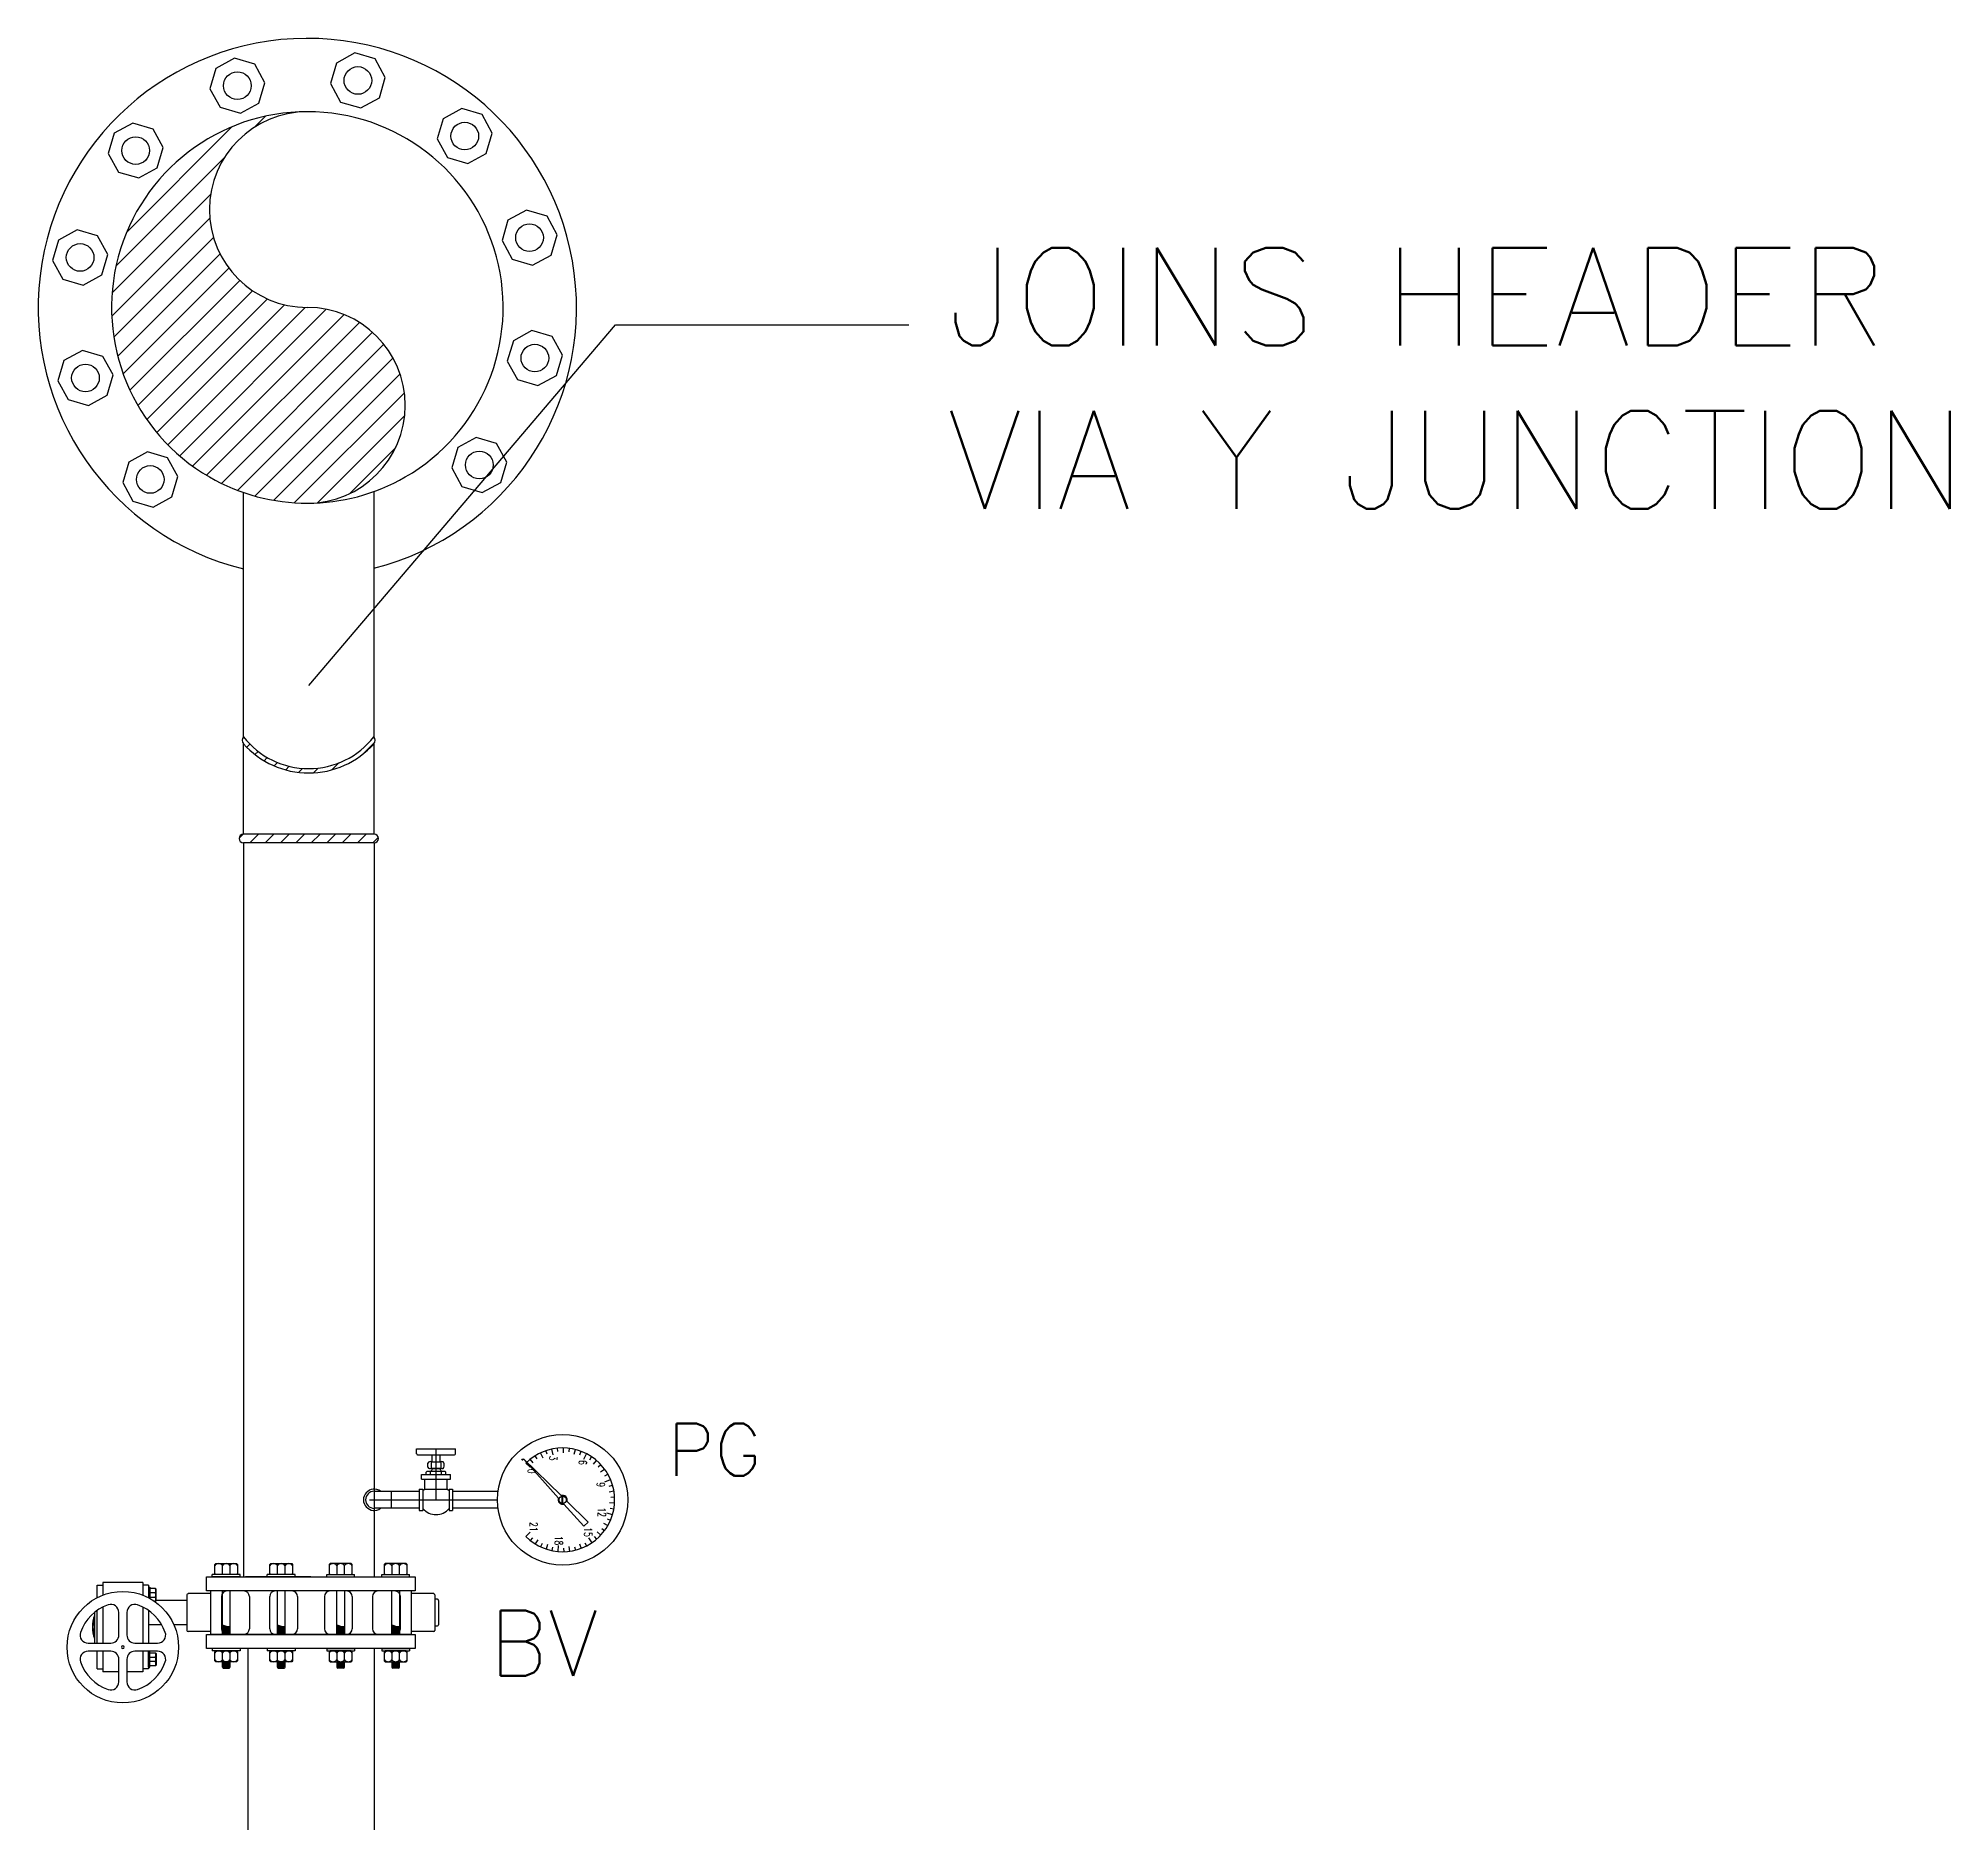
# Model space of a CAD drawing. Header units: inches. Extents: x 72601 to 92539, y -26779 to -15965.
# Drawn here: x 80269 to 81734, y -24069 to -22702 of the extents above; entities that cross this region are included whole.
import ezdxf
from ezdxf.enums import TextEntityAlignment as Align

# ---------------------------------------------------------------- set-up
doc = ezdxf.new("R2010")
doc.units = ezdxf.units.IN
doc.header["$MEASUREMENT"] = 0
doc.layers.add('FENCE', color=1, linetype='Continuous')
doc.layers.add('M-X-BKGD', color=8, linetype='Continuous')
doc.styles.add('RomanS', font='romans.shx', dxfattribs={"width": 0.8})
doc.styles.add('SIMS', font='simplex.shx')
doc.styles.get("Standard").update_dxf_attribs({"font": 'arial.ttf'})
doc.dimstyles.get("Standard").update_dxf_attribs({"dimtxt": 0.18, "dimasz": 0.18, "dimexe": 0.18, "dimexo": 0.0625, "dimgap": 0.09, "dimtad": 0, "dimtih": 1, "dimtoh": 1, "dimdec": 4, "dimzin": 0, "dimdsep": 46, "dimtxsty": 'Standard', "dimcen": 0.09, "dimadec": 0, "dimazin": 0, "dimtfac": 1, "dimtdec": 4, "dimtofl": 0, "dimtmove": 0, "dimatfit": 3, "dimfxl": 1, "dimtolj": 1, "dimtzin": 0, "dimarcsym": 0})

# ---------------------------------------------------------------- blocks, each defined once
blk = doc.blocks.new('pressuregauge')
at = {"color": 8}
for p, q in [((-0.0214, 0.1736), (-0.0235, 0.1766)), ((-0.0183, 0.1767), (-0.0197, 0.1791)), ((-0.0138, 0.1768), (-0.0156, 0.1811)), ((-0.0105, 0.18), (-0.0113, 0.1827)), ((-0.0062, 0.18), (-0.0068, 0.1837)), ((-0.0021, 0.1815), (-0.0023, 0.1842)), ((0.0021, 0.1805), (0.0023, 0.1842)), ((0.0063, 0.181), (0.0068, 0.1837)), ((0.01, 0.1782), (0.0113, 0.1827)), ((0.0145, 0.1786), (0.0156, 0.1811)), ((0.0178, 0.1759), (0.0197, 0.1791)), ((0.0219, 0.1744), (0.0235, 0.1766)), ((-0.0312, 0.1607), (-0.0353, 0.1628)), ((-0.0307, 0.1652), (-0.033, 0.1667)), ((-0.0274, 0.168), (-0.0302, 0.1704)), ((-0.0252, 0.1716), (-0.0271, 0.1737)), ((0.0011, 0.1477), (0.0171, 0.1641)), ((0.0203, 0.1607), (0.0171, 0.1641)), ((0.0245, 0.171), (0.027, 0.1737)), ((0.0281, 0.1686), (0.0302, 0.1704)), ((0.0292, 0.1642), (0.033, 0.1668)), ((0.0329, 0.1616), (0.0353, 0.1628)), ((-0.0367, 0.1494), (-0.0395, 0.1498)), ((-0.035, 0.1534), (-0.0386, 0.1543)), ((-0.0346, 0.1576), (-0.0372, 0.1586)), ((0.0033, 0.1455), (0.0203, 0.1607)), ((0.0337, 0.1573), (0.0372, 0.1587)), ((0.0358, 0.1493), (0.0395, 0.1498)), ((0.0359, 0.1536), (0.0386, 0.1543)), ((-0.0361, 0.1452), (-0.0398, 0.1452)), ((-0.0369, 0.1409), (-0.0396, 0.1406)), ((-0.0344, 0.1371), (-0.0389, 0.1361)), ((-0.0351, 0.1326), (-0.0377, 0.1317)), ((-0.0314, 0.1144), (-0.0032, 0.1433)), ((-0.0314, 0.1144), (-0.0013, 0.1413)), ((0.0028, 0.1447), (-0.0028, 0.1447)), ((0.0028, 0.1442), (-0.0028, 0.1442)), ((0.0342, 0.1329), (0.0377, 0.1318)), ((0.035, 0.1411), (0.0396, 0.1407)), ((0.0362, 0.1367), (0.0389, 0.1362)), ((0.037, 0.1452), (0.0398, 0.1453)), ((-0.0318, 0.1295), (-0.036, 0.1275)), ((-0.0315, 0.1249), (-0.0338, 0.1235)), ((-0.0283, 0.122), (-0.0312, 0.1197)), ((-0.0249, 0.1196), (-0.0282, 0.1163)), ((0.0249, 0.1196), (0.0282, 0.1163)), ((0.029, 0.1214), (0.0312, 0.1197)), ((0.0307, 0.1254), (0.0338, 0.1235)), ((0.0335, 0.1287), (0.036, 0.1275)), ((0, -0.0035), (0, 0.0945)), ((0, 0.0475), (-0.0391, 0.0475))]:
    blk.add_line(p, q, dxfattribs=at)
for p, q in [((-0.0065, 0.095), (-0.0065, 0.06)), ((0.0065, 0.095), (0.0065, 0.06)), ((-0.0352, 0.0623), (-0.0391, 0.0623)), ((-0.0391, 0.0326), (-0.0391, 0.0623)), ((-0.0346, 0.0333), (-0.0346, 0.0617)), ((-0.0082, 0.06), (0.0082, 0.06)), ((-0.0082, 0.0575), (-0.0082, 0.06)), ((0.0082, 0.0575), (0.0082, 0.06)), ((-0.029, 0.0506), (-0.0346, 0.0506)), ((-0.029, 0.0446), (-0.0346, 0.0446)), ((-0.029, 0.0511), (-0.0241, 0.0511)), ((-0.029, 0.0438), (-0.029, 0.051)), ((-0.0257, 0.0537), (-0.0275, 0.0537)), ((-0.0242, 0.0439), (-0.0242, 0.051)), ((-0.0239, 0.0506), (-0.0242, 0.0506)), ((-0.0239, 0.0446), (-0.0242, 0.0446)), ((-0.0239, 0.0446), (-0.0239, 0.0506)), ((-0.0213, 0.0549), (-0.0219, 0.0543)), ((-0.0219, 0.0406), (-0.0219, 0.0543)), ((-0.0219, 0.0515), (-0.0193, 0.0515)), ((-0.0193, 0.0549), (-0.0213, 0.0549)), ((-0.0193, 0.0364), (-0.0193, 0.0586)), ((-0.0159, 0.0586), (-0.0193, 0.0586)), ((-0.0159, 0.0364), (-0.0159, 0.0586)), ((-0.0081, 0.0561), (-0.0157, 0.0561)), ((-0.0082, 0.0575), (0.0082, 0.0575)), ((-0.0081, 0.0389), (-0.0081, 0.0561)), ((-0.0352, 0.0326), (-0.0391, 0.0326)), ((-0.029, 0.0438), (-0.0241, 0.0438)), ((-0.025, 0.0413), (-0.0282, 0.0413)), ((-0.0219, 0.0431), (-0.0193, 0.0431)), ((-0.0213, 0.0399), (-0.0219, 0.0406)), ((-0.0193, 0.0399), (-0.0213, 0.0399)), ((-0.0159, 0.0364), (-0.0193, 0.0364)), ((-0.0081, 0.0389), (-0.0159, 0.0389)), ((-0.0082, 0.0374), (0.0082, 0.0374)), ((-0.0082, 0.0345), (-0.0082, 0.0374)), ((-0.0082, 0.0345), (0.0082, 0.0345)), ((-0.0065, 0.0345), (-0.0065, 0)), ((0.0065, 0.0345), (0.0065, 0)), ((0.0082, 0.0345), (0.0082, 0.0374)), ((-0.0065, 0.013), (0.0065, 0.013))]:
    blk.add_line(p, q)
blk.add_circle((0, 0.1445), 0.05)
for centre, radius in [((0, 0.1445), 0.00278), ((-0.0308, 0.1137), 0.000463)]:
    blk.add_circle(centre, radius, dxfattribs=at)
for radius, start, end in [(0.0398, 315, 225), (0.00343, 70.726, 200.654), (0.00343, 246.9077, 16.8356)]:
    blk.add_arc((0, 0.1445), radius, start, end, dxfattribs=at)
for centre, radius, start, end in [((-0.0352, 0.0617), 0.000636, 0, 90), ((-0.0276, 0.052), 0.00171, 87.3451, 214.6492), ((-0.0256, 0.052), 0.00171, 325.3508, 92.6549), ((-0.024, 0.0527), 0.0021, 270, 345.2887), ((-0.024, 0.0425), 0.0021, 14.7113, 90), ((0.0021, 0.0475), 0.0134, 131.437, 140.1121), ((-0.0021, 0.0475), 0.0134, 311.437, 48.563), ((-0.0352, 0.0333), 0.000636, 270, 0), ((-0.0276, 0.0429), 0.00171, 145.3508, 250.7556), ((-0.0256, 0.0429), 0.00171, 289.2444, 34.6492), ((0.0021, 0.0475), 0.0134, 220.071, 228.563), ((0, 0), 0.00812, 143.3884, 36.6116), ((0, 0), 0.00652, 180, 0)]:
    blk.add_arc(centre, radius, start, end)
at = {"color": 8, "style": 'RomanS', "width": 0.7}
for s, p in [('9', (-0.0116, 0.1737)), ('12', (0.0095, 0.1745)), ('6', (-0.0286, 0.1599)), ('15', (0.0247, 0.164)), ('3', (-0.0319, 0.1373)), ('18', (0.0312, 0.1415)), ('0', (-0.0219, 0.1208)), ('21', (0.0207, 0.1223))]:
    blk.add_text(s, height=0.00602, rotation=360, dxfattribs=at).set_placement(p, align=Align.MIDDLE)

msp = doc.modelspace()

# ---------------------------------------------------------------- hatches: boundary and pattern name
at = {"layer": 'M-X-BKGD'}
h = msp.add_hatch(dxfattribs=at)
h.set_pattern_fill('ANSI31', color=256, scale=100)
h.set_pattern_definition([(45, (-40520.95, -145705.62), (-8.8388348, 8.8388348), [])])
h.paths.add_polyline_path([(80475.4, -22907.9, -1), (80475.4, -22757.9, 0.767327), (80400.4, -23037.8, 0.131653), (80475.4, -23057.9, 1)])
h = msp.add_hatch(dxfattribs=at)
h.set_pattern_fill('ANSI31', color=256, scale=66.7)
h.set_pattern_definition([(45, (22015.115, -31558.748), (-5.8955028, 5.8955028), [])])
h.paths.add_polyline_path([(80426.4, -23236.9, 0.361193), (80426.4, -23242.1, 0.448765), (80526.5, -23242.1, 0.361193), (80526.5, -23236.9, -0.485951)])

# ---------------------------------------------------------------- linework, layer by layer
for p, q in [((80511.8, -22712.9), (80497.6, -22720.6)), ((80527.4, -22717.5), (80511.8, -22712.9)), ((80405.3, -22724.7), (80400.7, -22740.3)), ((80419.5, -22716.9), (80405.3, -22724.7)), ((80435.1, -22721.5), (80419.5, -22716.9)), ((80442.9, -22735.8), (80435.1, -22721.5)), ((80497.6, -22720.6), (80493, -22736.2)), ((80535.1, -22731.7), (80527.4, -22717.5)), ((80400.7, -22740.3), (80408.5, -22754.5)), ((80438.3, -22751.3), (80442.9, -22735.8)), ((80493, -22736.2), (80500.8, -22750.5)), ((80530.6, -22747.3), (80535.1, -22731.7)), ((80408.5, -22754.5), (80424.1, -22759.1)), ((80424.1, -22759.1), (80438.3, -22751.3)), ((80500.8, -22750.5), (80516.3, -22755)), ((80516.3, -22755), (80530.6, -22747.3)), ((80593.7, -22755.5), (80579.5, -22763.3)), ((80609.3, -22760.1), (80593.7, -22755.5)), ((80341.7, -22766.6), (80327.4, -22774.4)), ((80357.2, -22771.2), (80341.7, -22766.6)), ((80365, -22785.4), (80357.2, -22771.2)), ((80579.5, -22763.3), (80574.9, -22778.8)), ((80617.1, -22774.3), (80609.3, -22760.1)), ((80327.4, -22774.4), (80322.8, -22789.9)), ((80360.4, -22801), (80365, -22785.4)), ((80574.9, -22778.8), (80582.7, -22793.1)), ((80612.5, -22789.9), (80617.1, -22774.3)), ((80322.8, -22789.9), (80330.6, -22804.2)), ((80346.2, -22808.7), (80360.4, -22801)), ((80582.7, -22793.1), (80598.3, -22797.7)), ((80598.3, -22797.7), (80612.5, -22789.9)), ((80330.6, -22804.2), (80346.2, -22808.7)), ((80629.1, -22841.1), (80624.6, -22856.7)), ((80643.4, -22833.4), (80629.1, -22841.1)), ((80659, -22837.9), (80643.4, -22833.4)), ((80666.7, -22852.2), (80659, -22837.9)), ((80284.8, -22856.3), (80280.2, -22871.9)), ((80299.1, -22848.5), (80284.8, -22856.3)), ((80314.6, -22853.1), (80299.1, -22848.5)), ((80322.4, -22867.3), (80314.6, -22853.1)), ((80624.6, -22856.7), (80632.3, -22871)), ((80662.1, -22867.8), (80666.7, -22852.2)), ((80280.2, -22871.9), (80288, -22886.1)), ((80317.8, -22882.9), (80322.4, -22867.3)), ((80632.3, -22871), (80647.9, -22875.5)), ((80647.9, -22875.5), (80662.1, -22867.8)), ((80288, -22886.1), (80303.6, -22890.7)), ((80303.6, -22890.7), (80317.8, -22882.9)), ((80633.2, -22933.4), (80628.6, -22949)), ((80647.4, -22925.6), (80633.2, -22933.4)), ((80663, -22930.2), (80647.4, -22925.6)), ((80670.8, -22944.5), (80663, -22930.2)), ((80288.9, -22948.5), (80284.3, -22964.1)), ((80303.1, -22940.8), (80288.9, -22948.5)), ((80318.7, -22945.4), (80303.1, -22940.8)), ((80326.5, -22959.6), (80318.7, -22945.4)), ((80628.6, -22949), (80636.4, -22963.2)), ((80666.2, -22960), (80670.8, -22944.5)), ((80321.9, -22975.2), (80326.5, -22959.6)), ((80636.4, -22963.2), (80652, -22967.8)), ((80652, -22967.8), (80666.2, -22960)), ((80284.3, -22964.1), (80292.1, -22978.4)), ((80292.1, -22978.4), (80307.6, -22982.9)), ((80307.6, -22982.9), (80321.9, -22975.2)), ((80604.8, -23007.6), (80590.6, -23015.3)), ((80620.4, -23012.1), (80604.8, -23007.6)), ((80352.8, -23018.6), (80338.5, -23026.4)), ((80368.3, -23023.2), (80352.8, -23018.6)), ((80590.6, -23015.3), (80586, -23030.9)), ((80628.2, -23026.4), (80620.4, -23012.1)), ((80338.5, -23026.4), (80333.9, -23042)), ((80376.1, -23037.5), (80368.3, -23023.2)), ((80586, -23030.9), (80593.8, -23045.2)), ((80623.6, -23042), (80628.2, -23026.4)), ((80333.9, -23042), (80341.7, -23056.2)), ((80371.5, -23053), (80376.1, -23037.5)), ((80426.4, -23236.9), (80426.4, -23049.6)), ((80526.5, -23236.9), (80526.5, -23048.9)), ((80593.8, -23045.2), (80609.3, -23049.7)), ((80609.3, -23049.7), (80623.6, -23042)), ((80341.7, -23056.2), (80357.3, -23060.8)), ((80357.3, -23060.8), (80371.5, -23053)), ((80426.4, -23236.9), (80426.4, -23131.1)), ((80426.4, -23311.5), (80426.4, -23242.1)), ((80526.5, -23311.5), (80526.5, -23242.1)), ((80526.5, -23311.5), (80426.4, -23311.5)), ((80526.5, -23318.2), (80426.4, -23318.2)), ((80426.5, -23318.2), (80426.5, -23880.6)), ((80526.5, -23318.2), (80526.5, -23880.6)), ((80318.7, -23884.9), (80318.7, -23894.6)), ((80349.4, -23884.9), (80318.7, -23884.9)), ((80349.4, -23884.9), (80349.4, -23894.6)), ((80478.1, -23880.6), (80428.1, -23880.6)), ((80314.4, -23887), (80318.7, -23887)), ((80314.4, -23896.5), (80314.4, -23887)), ((80353.7, -23887), (80349.4, -23887)), ((80353.7, -23887), (80353.7, -23896.5)), ((80383.1, -23898.6), (80359.5, -23898.6)), ((80383.1, -23894.3), (80383.1, -23921.6)), ((80401.3, -23893.4), (80384, -23893.4)), ((80401.3, -23891.3), (80401.3, -23924.6)), ((80555, -23891.3), (80401.3, -23891.3)), ((80409.7, -23895.6), (80409.7, -23920.3)), ((80431, -23895.6), (80431, -23920.3)), ((80446.5, -23895.6), (80446.5, -23920.3)), ((80467.8, -23895.6), (80467.8, -23920.3)), ((80488.4, -23895.6), (80488.4, -23920.3)), ((80509.8, -23895.6), (80509.8, -23920.3)), ((80525.3, -23895.6), (80525.3, -23920.3)), ((80546.6, -23895.6), (80546.6, -23920.3)), ((80555, -23891.3), (80555, -23924.6)), ((80572.3, -23893.4), (80555, -23893.4)), ((80573.1, -23894.3), (80573.1, -23921.6)), ((80575.1, -23897.7), (80573.1, -23897.7)), ((80575.9, -23898.6), (80575.9, -23917.3)), ((80312.3, -23907.8), (80312.3, -23931.3)), ((80314.4, -23931.3), (80314.4, -23906.2)), ((80318.7, -23903.7), (80318.7, -23931.3)), ((80349.4, -23903.7), (80349.4, -23931.3)), ((80353.7, -23906.2), (80353.7, -23931.3)), ((80363.9, -23917.3), (80353.7, -23917.3)), ((80383.1, -23917.3), (80373.2, -23917.3)), ((80401.3, -23922.5), (80384, -23922.5)), ((80572.3, -23922.5), (80555, -23922.5)), ((80575.1, -23918.2), (80573.1, -23918.2)), ((80314.4, -23951.1), (80314.4, -23937.5)), ((80318.7, -23937.5), (80318.7, -23953.2)), ((80349.4, -23937.5), (80349.4, -23953.2)), ((80353.7, -23937.5), (80353.7, -23951.1)), ((80429.8, -23935.3), (80429.8, -24176.4)), ((80526.5, -23935.3), (80526.5, -24176.4)), ((80314.4, -23951.1), (80318.7, -23951.1)), ((80331.1, -23953.2), (80318.7, -23953.2)), ((80349.4, -23953.2), (80337, -23953.2)), ((80353.7, -23951.1), (80349.4, -23951.1))]:
    msp.add_line(p, q, dxfattribs=at)
at = {"layer": 'M-X-BKGD', "linetype": 'Continuous'}
for p, q in [((80423.1, -23314.5), (80426.1, -23311.5)), ((80431.3, -23318.2), (80437.9, -23311.5)), ((80443.1, -23318.2), (80449.7, -23311.5)), ((80454.8, -23318.2), (80461.5, -23311.5)), ((80466.6, -23318.2), (80473.3, -23311.5)), ((80478.4, -23318.2), (80485.1, -23311.5)), ((80490.2, -23318.2), (80496.9, -23311.5)), ((80502, -23318.2), (80508.7, -23311.5)), ((80513.8, -23318.2), (80520.5, -23311.5)), ((80525.6, -23318.2), (80529.7, -23314)), ((80404.5, -23871), (80405.2, -23870.3)), ((80404.5, -23878), (80404.5, -23871)), ((80405.2, -23870.3), (80421.2, -23870.3)), ((80410.3, -23878.7), (80410.3, -23871.7)), ((80416.1, -23871.7), (80416.1, -23878.7)), ((80421.2, -23870.3), (80421.9, -23871)), ((80421.9, -23871), (80421.9, -23878)), ((80446.6, -23871), (80447.3, -23870.3)), ((80446.6, -23878), (80446.6, -23871)), ((80447.3, -23870.3), (80463.4, -23870.3)), ((80452.4, -23878.7), (80452.4, -23871.7)), ((80458.2, -23871.7), (80458.2, -23878.7)), ((80463.4, -23870.3), (80464.1, -23871)), ((80464.1, -23871), (80464.1, -23878)), ((80492.9, -23870.3), (80492.2, -23871)), ((80492.2, -23871), (80492.2, -23878)), ((80509, -23870.3), (80492.9, -23870.3)), ((80498, -23871.7), (80498, -23878.7)), ((80503.8, -23878.7), (80503.8, -23871.7)), ((80509.7, -23871), (80509, -23870.3)), ((80509.7, -23878), (80509.7, -23871)), ((80535, -23870.3), (80534.3, -23871)), ((80534.3, -23871), (80534.3, -23878)), ((80551.1, -23870.3), (80535, -23870.3)), ((80540.2, -23871.7), (80540.2, -23878.7)), ((80546, -23878.7), (80546, -23871.7)), ((80551.8, -23871), (80551.1, -23870.3)), ((80551.8, -23878), (80551.8, -23871)), ((80398.1, -23891.3), (80398.1, -23880.6)), ((80398.1, -23880.6), (80558.1, -23880.6)), ((80402.5, -23880.6), (80402.5, -23878.7)), ((80423.9, -23878.7), (80402.5, -23878.7)), ((80423.9, -23880.6), (80402.5, -23880.6)), ((80404.5, -23878), (80405.2, -23878.7)), ((80421.9, -23878), (80421.2, -23878.7)), ((80423.9, -23880.6), (80423.9, -23878.7)), ((80444.7, -23880.6), (80444.7, -23878.7)), ((80466, -23878.7), (80444.7, -23878.7)), ((80466, -23880.6), (80444.7, -23880.6)), ((80446.6, -23878), (80447.3, -23878.7)), ((80464.1, -23878), (80463.4, -23878.7)), ((80466, -23880.6), (80466, -23878.7)), ((80490.3, -23880.6), (80490.3, -23878.7)), ((80490.3, -23878.7), (80511.6, -23878.7)), ((80490.3, -23880.6), (80511.6, -23880.6)), ((80492.2, -23878), (80492.9, -23878.7)), ((80509.7, -23878), (80509, -23878.7)), ((80511.6, -23880.6), (80511.6, -23878.7)), ((80532.4, -23880.6), (80532.4, -23878.7)), ((80532.4, -23878.7), (80553.7, -23878.7)), ((80532.4, -23880.6), (80553.7, -23880.6)), ((80534.3, -23878), (80535, -23878.7)), ((80551.8, -23878), (80551.1, -23878.7)), ((80553.7, -23880.6), (80553.7, -23878.7)), ((80558.1, -23880.6), (80558.1, -23891.3)), ((80353.7, -23888.4), (80354.8, -23888.4)), ((80353.7, -23888.4), (80353.7, -23896.5)), ((80354.8, -23888.4), (80354.8, -23897.1)), ((80355.2, -23889.5), (80354.8, -23889.9)), ((80358.7, -23892.7), (80354.8, -23892.7)), ((80354.8, -23896), (80358.7, -23896)), ((80359.1, -23889.5), (80355.2, -23889.5)), ((80358.3, -23899.3), (80359.1, -23899.3)), ((80359.5, -23889.9), (80359.1, -23889.5)), ((80359.1, -23899.3), (80359.5, -23898.9)), ((80359.5, -23898.9), (80359.5, -23889.9)), ((80558.1, -23891.3), (80398.1, -23891.3)), ((80410.3, -23924.6), (80410.3, -23891.3)), ((80416.1, -23891.3), (80416.1, -23924.6)), ((80452.4, -23924.6), (80452.4, -23891.3)), ((80458.2, -23891.3), (80458.2, -23924.6)), ((80498, -23924.6), (80498, -23891.3)), ((80503.8, -23891.3), (80503.8, -23924.6)), ((80540.2, -23924.6), (80540.2, -23891.3)), ((80546, -23891.3), (80546, -23924.6)), ((80330.9, -23925.1), (80330.9, -23907.8)), ((80337.1, -23907.8), (80337.1, -23925.1)), ((80398.1, -23924.6), (80558.1, -23924.6)), ((80398.1, -23935.3), (80398.1, -23924.6)), ((80555, -23924.6), (80401.3, -23924.6)), ((80558.1, -23924.6), (80558.1, -23935.3)), ((80307.4, -23931.3), (80324.8, -23931.3)), ((80324.8, -23937.5), (80307.4, -23937.5)), ((80330.9, -23961), (80330.9, -23943.7)), ((80337.1, -23943.7), (80337.1, -23961)), ((80343.3, -23931.3), (80360.7, -23931.3)), ((80360.7, -23937.5), (80343.3, -23937.5)), ((80353.7, -23937.8), (80354.8, -23937.8)), ((80353.7, -23949.7), (80353.7, -23937.8)), ((80354.8, -23949.7), (80354.8, -23937.8)), ((80355.2, -23938.8), (80354.8, -23939.2)), ((80354.8, -23942.1), (80358.7, -23942.1)), ((80355.2, -23938.8), (80359.1, -23938.8)), ((80359.1, -23938.8), (80359.5, -23939.2)), ((80359.5, -23939.2), (80359.5, -23948.2)), ((80558.1, -23935.3), (80398.1, -23935.3)), ((80423.9, -23935.3), (80402.5, -23935.3)), ((80402.5, -23935.3), (80402.5, -23937.2)), ((80423.9, -23937.2), (80402.5, -23937.2)), ((80404.5, -23937.9), (80405.2, -23937.2)), ((80404.5, -23944.9), (80404.5, -23937.9)), ((80404.5, -23944.9), (80405.2, -23945.6)), ((80405.2, -23937.2), (80421.2, -23937.2)), ((80410.3, -23944.2), (80410.3, -23938.6)), ((80416.1, -23938.6), (80416.1, -23944.2)), ((80421.2, -23937.2), (80421.9, -23937.9)), ((80421.9, -23944.9), (80421.2, -23945.6)), ((80421.9, -23937.9), (80421.9, -23944.9)), ((80423.9, -23935.3), (80423.9, -23937.2)), ((80444.7, -23935.3), (80444.7, -23937.2)), ((80466, -23935.3), (80444.7, -23935.3)), ((80466, -23937.2), (80444.7, -23937.2)), ((80446.6, -23937.9), (80447.3, -23937.2)), ((80446.6, -23944.9), (80446.6, -23937.9)), ((80446.6, -23944.9), (80447.3, -23945.6)), ((80447.3, -23937.2), (80463.4, -23937.2)), ((80452.4, -23944.2), (80452.4, -23938.6)), ((80458.2, -23938.6), (80458.2, -23944.2)), ((80463.4, -23937.2), (80464.1, -23937.9)), ((80464.1, -23944.9), (80463.4, -23945.6)), ((80464.1, -23937.9), (80464.1, -23944.9)), ((80466, -23935.3), (80466, -23937.2)), ((80490.3, -23935.3), (80490.3, -23937.2)), ((80490.3, -23935.3), (80511.6, -23935.3)), ((80490.3, -23937.2), (80511.6, -23937.2)), ((80492.9, -23937.2), (80492.2, -23937.9)), ((80492.2, -23937.9), (80492.2, -23944.9)), ((80492.2, -23944.9), (80492.9, -23945.6)), ((80509, -23937.2), (80492.9, -23937.2)), ((80498, -23938.6), (80498, -23944.2)), ((80503.8, -23944.2), (80503.8, -23938.6)), ((80509.7, -23937.9), (80509, -23937.2)), ((80509.7, -23944.9), (80509, -23945.6)), ((80509.7, -23944.9), (80509.7, -23937.9)), ((80511.6, -23935.3), (80511.6, -23937.2)), ((80532.4, -23935.3), (80532.4, -23937.2)), ((80532.4, -23935.3), (80553.7, -23935.3)), ((80532.4, -23937.2), (80553.7, -23937.2)), ((80535, -23937.2), (80534.3, -23937.9)), ((80534.3, -23937.9), (80534.3, -23944.9)), ((80534.3, -23944.9), (80535, -23945.6)), ((80551.1, -23937.2), (80535, -23937.2)), ((80540.2, -23938.6), (80540.2, -23944.2)), ((80546, -23944.2), (80546, -23938.6)), ((80551.8, -23937.9), (80551.1, -23937.2)), ((80551.8, -23944.9), (80551.1, -23945.6)), ((80551.8, -23944.9), (80551.8, -23937.9)), ((80553.7, -23935.3), (80553.7, -23937.2)), ((80353.7, -23949.7), (80354.8, -23949.7)), ((80358.7, -23945.3), (80354.8, -23945.3)), ((80355.2, -23948.6), (80354.8, -23948.2)), ((80359.1, -23948.6), (80355.2, -23948.6)), ((80359.5, -23948.2), (80359.1, -23948.6)), ((80421.2, -23945.6), (80405.2, -23945.6)), ((80410.3, -23949.7), (80410.3, -23945.6)), ((80411, -23950.4), (80415.4, -23950.4)), ((80416.1, -23945.6), (80416.1, -23949.7)), ((80463.4, -23945.6), (80447.3, -23945.6)), ((80452.4, -23949.7), (80452.4, -23945.6)), ((80453.1, -23950.4), (80457.6, -23950.4)), ((80458.2, -23945.6), (80458.2, -23949.7)), ((80492.9, -23945.6), (80509, -23945.6)), ((80498, -23945.6), (80498, -23949.7)), ((80503.1, -23950.4), (80498.7, -23950.4)), ((80503.8, -23949.7), (80503.8, -23945.6)), ((80535, -23945.6), (80551.1, -23945.6)), ((80540.2, -23945.6), (80540.2, -23949.7)), ((80545.3, -23950.4), (80540.9, -23950.4)), ((80546, -23949.7), (80546, -23945.6))]:
    msp.add_line(p, q, dxfattribs=at)
at = {"layer": 'M-X-BKGD'}
for centre in [(80421.8, -22738), (80514.1, -22734), (80596, -22776.6), (80343.9, -22787.7), (80645.6, -22854.4), (80301.3, -22869.6), (80649.7, -22946.7), (80305.4, -22961.9), (80607.1, -23028.6), (80355, -23039.7)]:
    msp.add_circle(centre, 10.6, dxfattribs=at)
at = {"layer": 'M-X-BKGD', "linetype": 'Continuous'}
msp.add_circle((80334, -23934.4), 42.7, dxfattribs=at)
at = {"layer": 'M-X-BKGD'}
for centre, radius, start, end in [((80475.4, -22907.9), 206.2, 284.3211, 256.2471), ((80475.4, -22907.9), 150, 300, 240), ((80475.4, -22832.9), 75, 90, 270), ((80475.4, -22982.9), 75, 270, 90), ((80475.4, -22907.9), 150, 240, 300), ((80429.5, -23239.5), 4.07, 140.2813, 219.7187), ((80476.4, -23197.6), 63.6, 218.165, 321.835), ((80476.4, -23197.6), 67, 221.6623, 318.3377), ((80523.3, -23239.5), 4.07, 320.2813, 39.7187), ((80426.4, -23314.8), 3.34, 90, 270), ((80526.5, -23314.8), 3.33, 270, 90), ((80384, -23894.3), 0.854, 90, 180), ((80413.9, -23895.6), 4.27, 90, 180), ((80426.7, -23895.6), 4.27, 0, 90), ((80450.8, -23895.6), 4.27, 90, 180), ((80463.6, -23895.6), 4.27, 0, 90), ((80492.7, -23895.6), 4.27, 90, 180), ((80505.5, -23895.6), 4.27, 0, 90), ((80529.5, -23895.6), 4.27, 90, 180), ((80542.4, -23895.6), 4.27, 0, 90), ((80572.3, -23894.3), 0.854, 0, 90), ((80575.1, -23898.6), 0.854, 0, 90), ((80335.7, -23919), 25, 159.1997, 200.8003), ((80335.7, -23919), 24.6, 161.9972, 198.0028), ((80384, -23921.6), 0.854, 180, 270), ((80413.9, -23920.3), 4.27, 180, 270), ((80426.7, -23920.3), 4.27, 270, 0), ((80450.8, -23920.3), 4.27, 180, 270), ((80463.6, -23920.3), 4.27, 270, 0), ((80492.7, -23920.3), 4.27, 180, 270), ((80505.5, -23920.3), 4.27, 270, 0), ((80529.5, -23920.3), 4.27, 180, 270), ((80542.4, -23920.3), 4.27, 270, 0), ((80572.3, -23921.6), 0.854, 270, 0), ((80575.1, -23917.3), 0.854, 270, 0), ((80334, -23934.4), 1.05, 90, 270), ((80334, -23934.4), 1.05, 270, 90)]:
    msp.add_arc(centre, radius, start, end, dxfattribs=at)
at = {"layer": 'M-X-BKGD', "linetype": 'Continuous'}
for centre, radius, start, end in [((80407.4, -23874.1), 3.76, 39.3849, 140.6151), ((80413.2, -23874.1), 3.76, 39.3849, 140.6151), ((80419, -23874.1), 3.76, 39.3849, 140.6151), ((80449.5, -23874.1), 3.76, 39.3849, 140.6151), ((80455.3, -23874.1), 3.76, 39.3849, 140.6151), ((80461.2, -23874.1), 3.76, 39.3849, 140.6151), ((80495.1, -23874.1), 3.76, 39.3849, 140.6151), ((80500.9, -23874.1), 3.76, 39.3849, 140.6151), ((80506.8, -23874.1), 3.76, 39.3849, 140.6151), ((80537.3, -23874.1), 3.76, 39.3849, 140.6151), ((80543.1, -23874.1), 3.76, 39.3849, 140.6151), ((80548.9, -23874.1), 3.76, 39.3849, 140.6151), ((80357.3, -23891.1), 2.11, 309.3849, 50.6151), ((80357.3, -23894.4), 2.11, 309.3849, 50.6151), ((80357.3, -23897.6), 2.11, 309.3849, 50.6151), ((80334, -23934.4), 34.4, 109.2185, 160.7815), ((80324.8, -23907.8), 6.19, 360, 109.2185), ((80343.3, -23907.8), 6.19, 70.7815, 180), ((80334, -23934.4), 34.4, 19.2185, 70.7815), ((80307.4, -23925.1), 6.19, 160.7815, 270), ((80324.8, -23925.1), 6.19, 270, 0), ((80343.3, -23925.1), 6.19, 180, 270), ((80360.7, -23925.1), 6.19, 270, 19.2185), ((80415.6, -23907.5), 11.1, 241.1637, 272.4453), ((80415.6, -23907.5), 11.8, 243.0169, 272.3003), ((80415.6, -23907.5), 12.5, 244.6374, 272.1715), ((80415.6, -23909.8), 11.1, 241.1637, 272.4453), ((80415.6, -23909.8), 11.8, 243.0169, 272.3003), ((80415.6, -23909.8), 12.5, 244.6374, 272.1715), ((80415.6, -23909.8), 13.2, 246.0681, 272.0564), ((80415.6, -23909.8), 13.9, 247.3413, 271.9529), ((80415.6, -23909.8), 14.6, 248.4824, 271.8593), ((80415.6, -23910.6), 14.6, 248.4824, 254.3117), ((80457.8, -23907.5), 11.1, 241.1637, 272.4453), ((80457.8, -23907.5), 11.8, 243.0169, 272.3003), ((80457.8, -23907.5), 12.5, 244.6374, 272.1715), ((80457.8, -23909.8), 11.1, 241.1637, 272.4453), ((80457.8, -23909.8), 11.8, 243.0169, 272.3003), ((80457.8, -23909.8), 12.5, 244.6374, 272.1715), ((80457.8, -23909.8), 13.2, 246.0681, 272.0564), ((80457.8, -23909.8), 13.9, 247.3413, 271.9529), ((80457.8, -23909.8), 14.6, 248.4824, 271.8593), ((80457.8, -23910.6), 14.6, 248.4824, 254.3117), ((80503.4, -23907.5), 11.1, 241.1637, 272.4453), ((80503.4, -23907.5), 11.8, 243.0169, 272.3003), ((80503.4, -23907.5), 12.5, 244.6374, 272.1715), ((80503.4, -23909.8), 11.1, 241.1637, 272.4453), ((80503.4, -23909.8), 11.8, 243.0169, 272.3003), ((80503.4, -23909.8), 12.5, 244.6374, 272.1715), ((80503.4, -23909.8), 13.2, 246.0681, 272.0564), ((80503.4, -23909.8), 13.9, 247.3413, 271.9529), ((80503.4, -23909.8), 14.6, 248.4824, 271.8593), ((80503.4, -23910.6), 14.6, 248.4824, 254.3117), ((80545.5, -23907.5), 11.1, 241.1637, 272.4453), ((80545.5, -23907.5), 11.8, 243.0169, 272.3003), ((80545.5, -23907.5), 12.5, 244.6374, 272.1715), ((80545.5, -23909.8), 11.1, 241.1637, 272.4453), ((80545.5, -23909.8), 11.8, 243.0169, 272.3003), ((80545.5, -23909.8), 12.5, 244.6374, 272.1715), ((80545.5, -23909.8), 13.2, 246.0681, 272.0564), ((80545.5, -23909.8), 13.9, 247.3413, 271.9529), ((80545.5, -23909.8), 14.6, 248.4824, 271.8593), ((80545.5, -23910.6), 14.6, 248.4824, 254.3117), ((80307.4, -23943.7), 6.19, 90, 199.2185), ((80324.8, -23943.7), 6.19, 360, 90), ((80343.3, -23943.7), 6.19, 90, 180), ((80357.3, -23940.5), 2.11, 309.3849, 50.6151), ((80357.3, -23943.7), 2.11, 309.3849, 50.6151), ((80360.7, -23943.7), 6.19, 340.7815, 90), ((80407.4, -23941), 3.77, 39.3849, 140.6151), ((80407.4, -23941.8), 3.77, 219.3849, 320.6151), ((80413.2, -23941), 3.77, 39.3849, 140.6151), ((80413.2, -23941.8), 3.77, 219.3849, 320.6151), ((80419, -23941), 3.77, 39.3849, 140.6151), ((80419, -23941.8), 3.77, 219.3849, 320.6151), ((80449.5, -23941), 3.77, 39.3849, 140.6151), ((80449.5, -23941.8), 3.77, 219.3849, 320.6151), ((80455.3, -23941), 3.77, 39.3849, 140.6151), ((80455.3, -23941.8), 3.77, 219.3849, 320.6151), ((80461.2, -23941), 3.77, 39.3849, 140.6151), ((80461.2, -23941.8), 3.77, 219.3849, 320.6151), ((80495.1, -23941), 3.77, 39.3849, 140.6151), ((80495.1, -23941.8), 3.77, 219.3849, 320.6151), ((80500.9, -23941), 3.77, 39.3849, 140.6151), ((80500.9, -23941.8), 3.77, 219.3849, 320.6151), ((80506.8, -23941), 3.77, 39.3849, 140.6151), ((80506.8, -23941.8), 3.77, 219.3849, 320.6151), ((80537.3, -23941), 3.77, 39.3849, 140.6151), ((80537.3, -23941.8), 3.77, 219.3849, 320.6151), ((80543.1, -23941), 3.77, 39.3849, 140.6151), ((80543.1, -23941.8), 3.77, 219.3849, 320.6151), ((80548.9, -23941), 3.77, 39.3849, 140.6151), ((80548.9, -23941.8), 3.77, 219.3849, 320.6151), ((80334, -23934.4), 34.4, 199.2185, 250.7815), ((80334, -23934.4), 34.4, 289.2185, 340.7815), ((80357.3, -23947), 2.11, 309.3849, 50.6151), ((80410.8, -23934.9), 13.2, 268.1407, 293.9319), ((80410.8, -23934.9), 13.9, 268.1407, 292.6587), ((80410.8, -23934.9), 14.6, 268.1407, 291.5176), ((80411, -23949.7), 0.699, 180, 270), ((80410.8, -23934.9), 11.1, 268.1407, 286.5975), ((80410.8, -23934.9), 11.8, 268.1407, 295.6381), ((80410.8, -23934.9), 12.5, 268.1407, 295.3626), ((80410.8, -23934.9), 15.3, 268.9617, 290.4885), ((80415.4, -23949.7), 0.699, 270, 0), ((80452.9, -23934.9), 13.9, 268.1407, 292.6587), ((80452.9, -23934.9), 14.6, 268.1407, 291.5176), ((80453.1, -23949.7), 0.699, 180, 270), ((80452.9, -23934.9), 11.8, 268.1407, 295.6381), ((80452.9, -23934.9), 11.1, 268.1407, 286.5975), ((80452.9, -23934.9), 12.5, 268.1407, 295.3626), ((80452.9, -23934.9), 13.2, 268.1407, 293.9319), ((80452.9, -23934.9), 15.3, 268.9617, 290.4885), ((80457.6, -23949.7), 0.699, 270, 0), ((80503.4, -23934.9), 12.5, 244.6374, 271.8593), ((80503.4, -23934.9), 13.2, 246.0681, 271.8593), ((80503.4, -23934.9), 13.9, 247.3413, 271.8593), ((80503.4, -23934.9), 14.6, 248.4824, 271.8593), ((80503.4, -23934.9), 15.3, 249.5115, 271.0383), ((80498.7, -23949.7), 0.699, 180, 270), ((80503.4, -23934.9), 11.8, 244.3619, 271.8593), ((80503.4, -23934.9), 11.1, 253.4025, 271.8593), ((80503.1, -23949.7), 0.699, 270, 0), ((80545.5, -23934.9), 12.5, 244.6374, 272.1715), ((80545.5, -23934.9), 13.2, 246.0681, 272.0564), ((80545.5, -23934.9), 13.9, 247.3413, 271.9529), ((80545.5, -23934.9), 14.6, 248.4824, 271.8593), ((80545.5, -23934.9), 15.3, 249.5115, 271.0383), ((80540.9, -23949.7), 0.699, 180, 270), ((80545.5, -23934.9), 11.8, 244.3619, 272.3003), ((80545.5, -23934.9), 11.1, 253.4025, 272.4453), ((80545.3, -23949.7), 0.699, 270, 0), ((80324.8, -23961), 6.19, 250.7815, 0), ((80343.3, -23961), 6.19, 180, 289.2185)]:
    msp.add_arc(centre, radius, start, end, dxfattribs=at)

# ---------------------------------------------------------------- block references
at = {"layer": 'M-X-BKGD', "xscale": 1000, "yscale": 1000, "zscale": 1000, "rotation": 270}
msp.add_blockref('pressuregauge', (80526.5, -23821.5), dxfattribs=at)

# ---------------------------------------------------------------- texts
at = {"layer": 'FENCE', "color": 3, "attachment_point": 1, "style": 'SIMS'}
for s, insert, char_height, width in [('\\A1;JOINS HEADER \\PVIA Y JUNCTION', (80965.5, -22862.1, -422.2), 75, 978.226), ('\\A1;PG', (80751.3, -23763.1, -422.2), 40, 249.05), ('\\A1;BV', (80614.7, -23906.3, -422.2), 50, 249.05)]:
    msp.add_mtext(s, dxfattribs=dict(at, insert=insert, char_height=char_height, width=width))

# ---------------------------------------------------------------- leaders
at = {"color": 1}
msp.add_leader([(80476.4, -23197.6), (80711.6, -22921.1), (80936.2, -22921.1)], dimstyle='Standard', override={"dimscale": 1, "dimasz": 0.08, "dimtad": 0, "dimfxl": 0.009}, dxfattribs=at)

doc.saveas('drawing.dxf')
